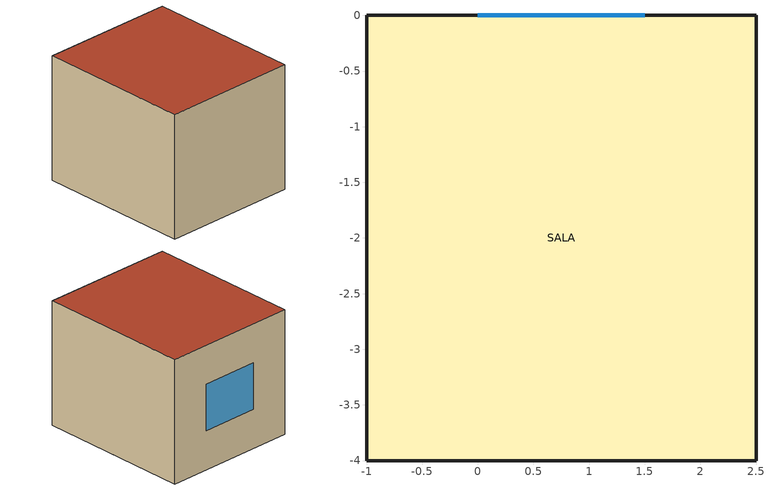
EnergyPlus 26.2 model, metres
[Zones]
SALA
 floor adiabatic (PAREDE): 2.5,0 2.5,-4 -1,-4 -1,0 z-1
 wall outside (PAREDE): 2.5,0 -1,0 -1,-4 2.5,-4 2.5,0 z-1:2.2
 window (VIDRO): 1.5,0 0,0 z0:1.2
 roof outside (PAREDE): -1,0 -1,-4 2.5,-4 2.5,0 z2.2
[Building]
SOL-AR conferencia: North Axis {deg}=0; Terrain=Suburbs; Loads Convergence Tolerance Value {W}=0.04; Temperature Convergence Tolerance Value {deltaC}=0.4; Solar Distribution=FullExterior; Maximum Number of Warmup Days=25; Minimum Number of Warmup Days=6
[Site:Location]
florianopolis: Latitude {deg}=-27.67; Longitude {deg}=-48.547; Time Zone {hr}=-3; Elevation {m}=6.1
[Material:NoMass]
PAREDE: Roughness=MediumRough; Thermal Resistance {m2-K/W}=1; Thermal Absorptance=0.9; Solar Absorptance=0.7; Visible Absorptance=0.7
[Construction]
PAREDE: PAREDE
VIDRO: VIDRO
[WindowMaterial:SimpleGlazingSystem]
VIDRO: U-Factor {W/m2-K}=5.8; Solar Heat Gain Coefficient=0.8; Visible Transmittance=0.85
[Zone]
SALA
[Shading:Overhang:Projection]
JANELA Brise 1: Window or Door=JANELA; Height above Window or Door {m}=0.1; Tilt Angle from Window/Door {deg}=90; Left extension from Window/Door Width {m}=0.5; Right extension from Window/Door Width {m}=0.5; Depth as Fraction of Window/Door Height=0.666667
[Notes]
SOL-AR: modelo minimo para conferir a fracao ensolarada da janela no EnergyPlus.
Gerado por SOL-AR (teste de referencia do F5.2), para o EnergyPlus 26.2.
Local: florianopolis. Fachada: normal externa a 0 graus do Norte.
Janela (vidro): 1.5 x 1.2 m.
Peca 1 (brise horizontal): Shading:Overhang:Projection.
Esquerda e direita dos objetos por projecao: vistas de fora, como no EnergyPlus.
Rode com o EPW do local; a saida Surface Outside Face Sunlit Fraction da janela sai a cada passo de tempo.
Zona em caixa atras da fachada, com materiais sem massa: o modelo serve so para a sombra.
